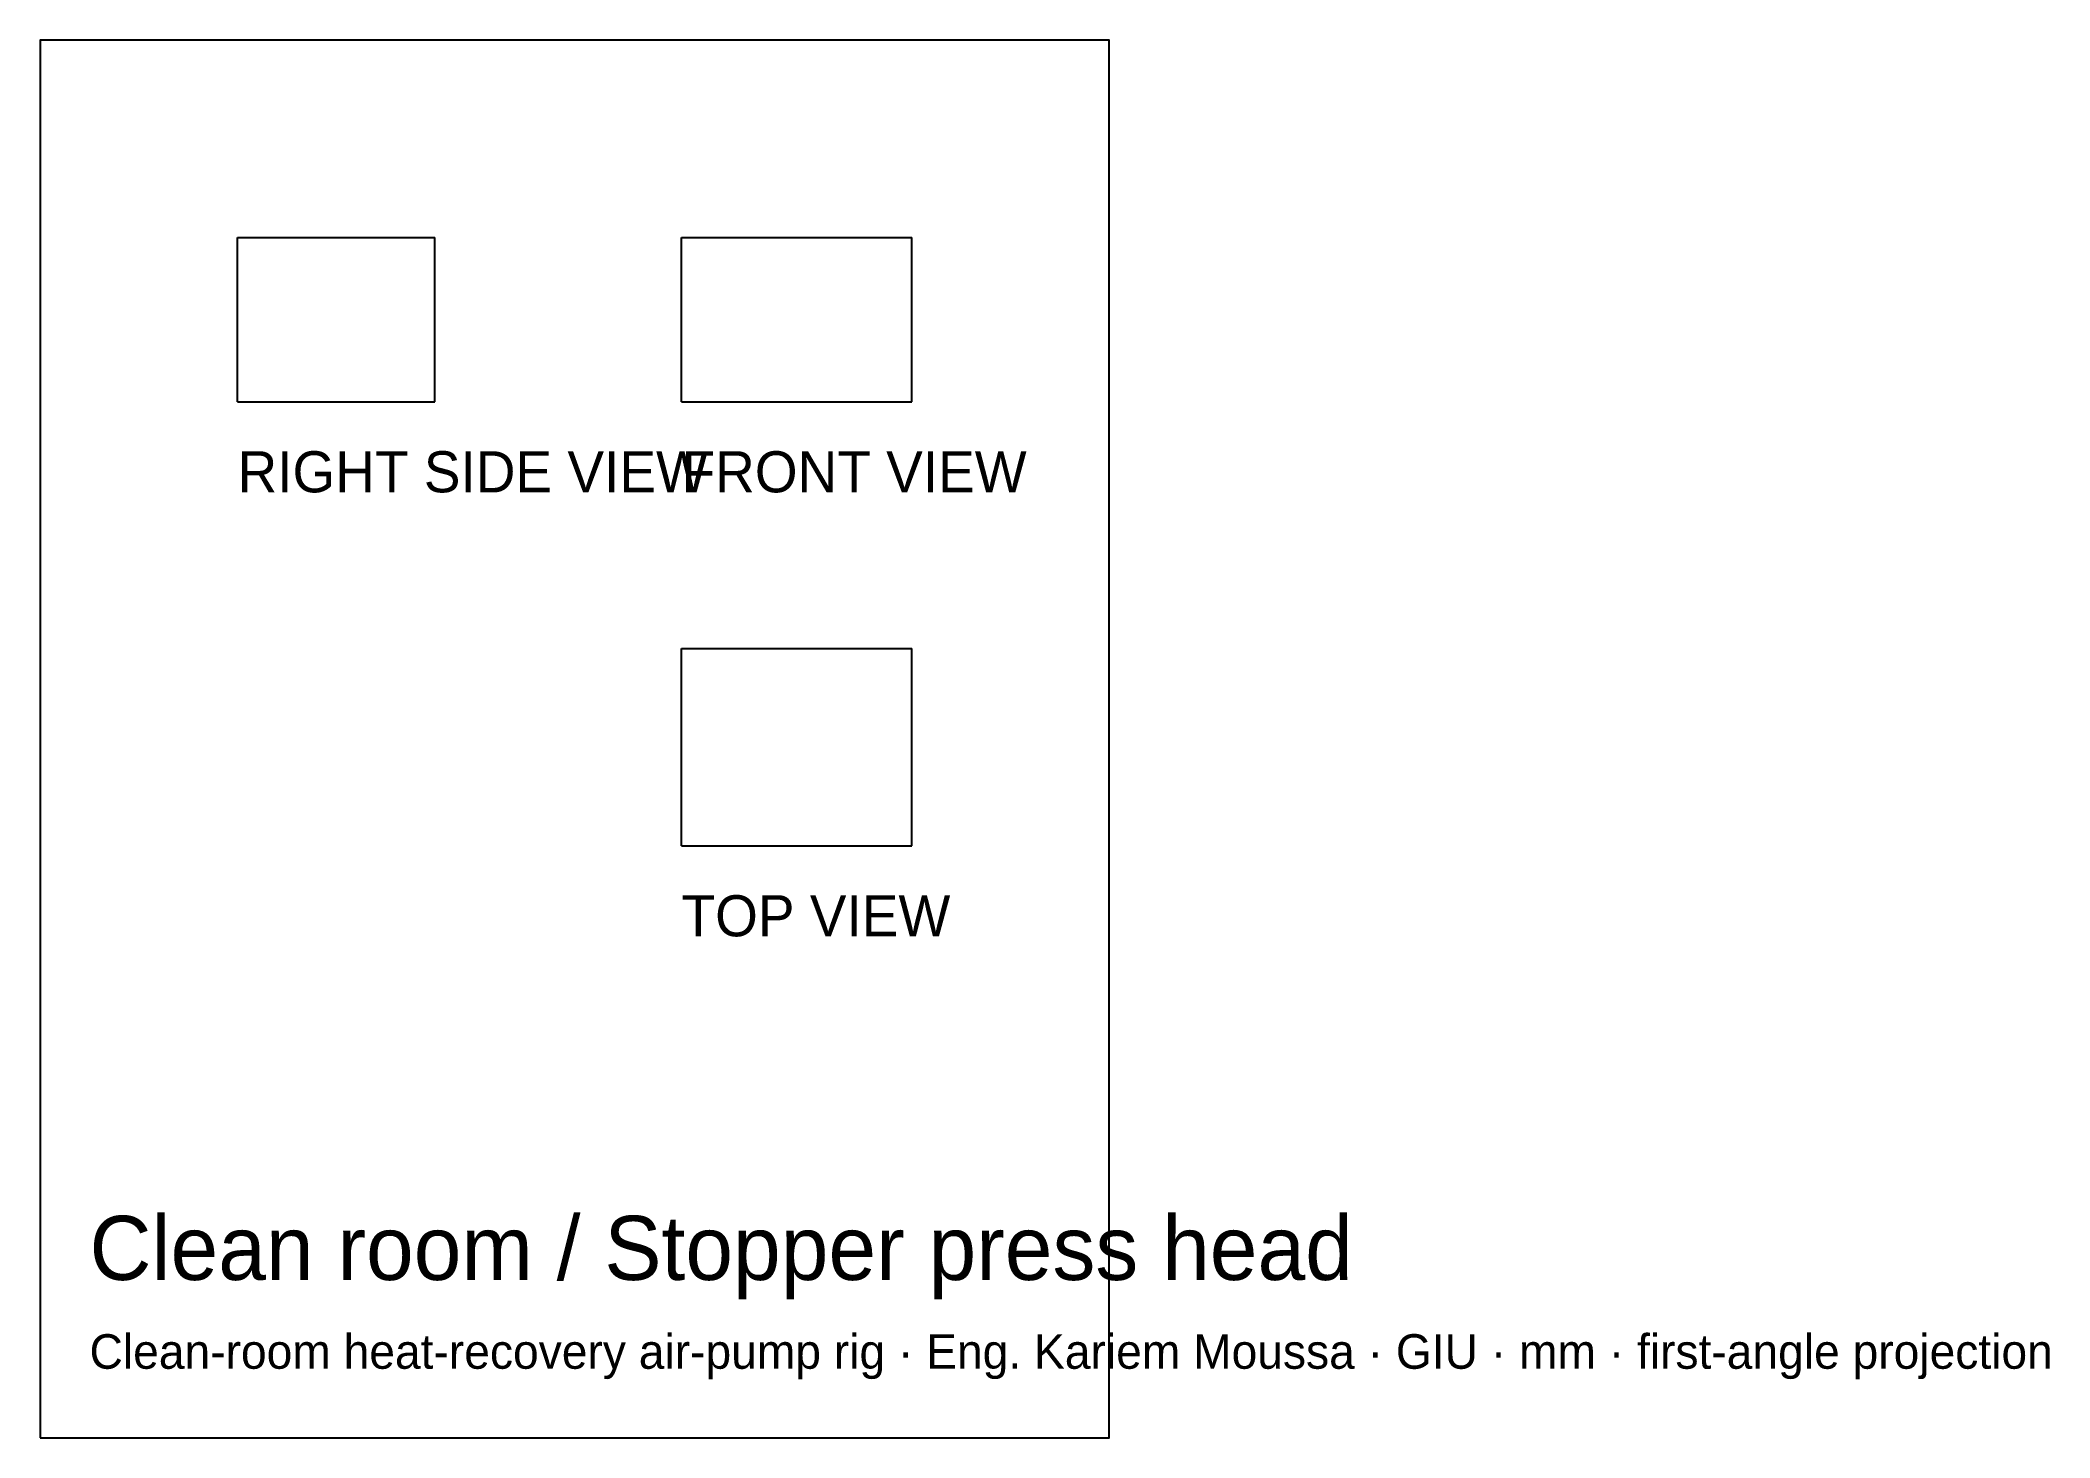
# Model space of a CAD drawing. Header units: millimetres. Extents: x 259 to 381, y 68 to 153.
import ezdxf

# ---------------------------------------------------------------- set-up
doc = ezdxf.new("R2010")
doc.units = ezdxf.units.MM
for name, color, linetype in [('BORDER', 7, 'Continuous'), ('HIDDEN', 8, 'Continuous'), ('TEXT', 5, 'Continuous'), ('VISIBLE', 7, 'Continuous')]:
    doc.layers.add(name, color=color, linetype=linetype)

msp = doc.modelspace()

# ---------------------------------------------------------------- linework, layer by layer
at = {"layer": 'BORDER'}
msp.add_lwpolyline([(259, 68), (324, 68), (324, 153), (259, 153)], close=True, dxfattribs=at)
at = {"layer": 'HIDDEN'}
for points in [[(271, 141), (283, 141)], [(271, 131), (271, 141)], [(283, 131), (283, 141)], [(298, 131), (298, 141)], [(298, 141), (312, 141)], [(312, 131), (312, 141)], [(271, 131), (283, 131)], [(298, 131), (312, 131)], [(298, 104), (298, 116)], [(298, 116), (312, 116)], [(312, 104), (312, 116)], [(298, 104), (312, 104)]]:
    msp.add_lwpolyline(points, dxfattribs=at)
at = {"layer": 'VISIBLE'}
for points in [[(271, 141), (283, 141)], [(271, 131), (271, 141)], [(283, 131), (283, 141)], [(298, 131), (298, 141)], [(298, 141), (312, 141)], [(312, 131), (312, 141)], [(271, 131), (283, 131)], [(298, 131), (312, 131)], [(298, 104), (298, 116)], [(298, 116), (312, 116)], [(312, 104), (312, 116)], [(298, 104), (312, 104)]]:
    msp.add_lwpolyline(points, dxfattribs=at)

# ---------------------------------------------------------------- texts
at = {"layer": 'TEXT'}
for s, height, p in [('RIGHT SIDE VIEW', 2.5, (271, 125.5)), ('FRONT VIEW', 2.5, (298, 125.5)), ('TOP VIEW', 2.5, (298, 98.5)), ('Clean room / Stopper press head', 3.9, (262, 77.6)), ('Clean-room heat-recovery air-pump rig · Eng. Kariem Moussa · GIU · mm · first-angle projection', 2.1, (262, 72.2))]:
    msp.add_text(s, height=height, dxfattribs=at).set_placement(p)

doc.saveas('drawing.dxf')
